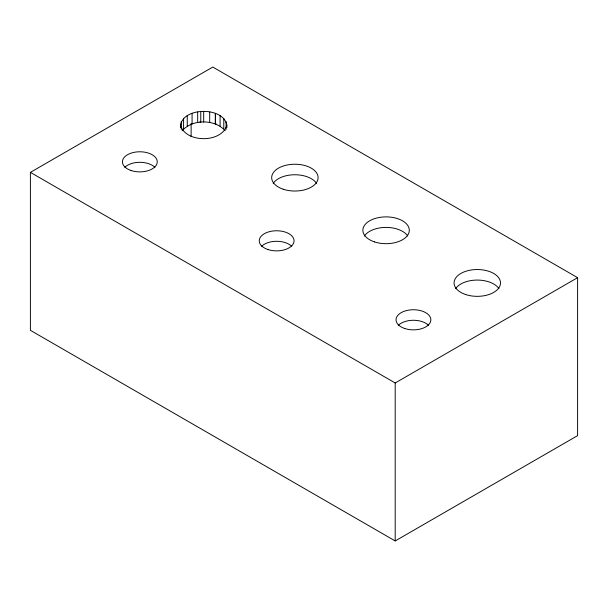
<?xml version="1.0" encoding="UTF-8"?>
<svg xmlns="http://www.w3.org/2000/svg" width="608" height="608" viewBox="0 0 608 608"><rect width="100%" height="100%" fill="white"/><g stroke="black" fill="none" stroke-linecap="round" stroke-linejoin="round"><path stroke-width="0.91" d="M180.462 127.612C179.907 105.982 227.453 105.982 226.898 127.612M226.898 124.974C222.201 143.214 185.159 143.214 180.462 124.974M182.18 130.743C192.447 118.993 214.913 118.993 225.18 130.743M30.4 172.368L212.8 67.055L577.6 277.674L577.6 435.632L395.2 540.945L30.4 330.326L30.4 172.368L395.2 382.979L577.6 277.674M216.167 123.948L215.452 123.971L215.452 113.438M199.903 122.079L200.769 122.322L200.769 111.796M395.2 382.979L395.2 540.945M226.108 121.509L226.108 129.405M223.782 118.271L223.782 128.805M220.096 115.497L220.096 126.031M215.285 113.369L215.285 123.895M209.692 112.032L209.692 122.558M203.68 111.576L203.68 122.102M197.668 112.032L197.668 122.558M192.075 113.369L192.075 123.895M191.132 123.432L191.132 136.732M187.264 115.497L187.264 126.031M183.578 118.271L183.578 128.805M181.252 121.509L181.252 129.405M273.205 183.358A23.218 13.406 0 0 1 294.88 174.754A23.218 13.406 0 0 1 316.555 183.358M364.405 236.01A23.218 13.406 0 0 1 386.08 227.407A23.218 13.406 0 0 1 407.755 236.01M455.605 288.663A23.218 13.406 0 0 1 477.28 280.068A23.218 13.406 0 0 1 498.955 288.663M124.762 167.337A17.412 10.055 0 0 1 154.918 167.337M261.562 246.316A17.412 10.055 0 0 1 291.718 246.316M398.362 325.303A17.412 10.055 0 0 1 428.518 325.303M374.475 241.893A23.218 13.406 0 0 0 409.298 230.28A23.218 13.406 0 0 0 374.475 218.675A23.218 13.406 0 0 0 374.475 241.893M283.275 189.24A23.218 13.406 0 0 0 318.098 177.627A23.218 13.406 0 0 0 283.275 166.022A23.218 13.406 0 0 0 283.275 189.24M465.675 294.546A23.218 13.406 0 0 0 500.498 282.94A23.218 13.406 0 0 0 465.675 271.328A23.218 13.406 0 0 0 465.675 294.546M131.13 170.536A17.412 10.055 0 0 0 157.252 161.834A17.412 10.055 0 0 0 131.13 153.125A17.412 10.055 0 0 0 131.13 170.536M267.93 249.523A17.412 10.055 0 0 0 294.052 240.814A17.412 10.055 0 0 0 267.93 232.112A17.412 10.055 0 0 0 267.93 249.523M404.73 328.502A17.412 10.055 0 0 0 430.852 319.793A17.412 10.055 0 0 0 404.73 311.091A17.412 10.055 0 0 0 404.73 328.502"/></g></svg>
